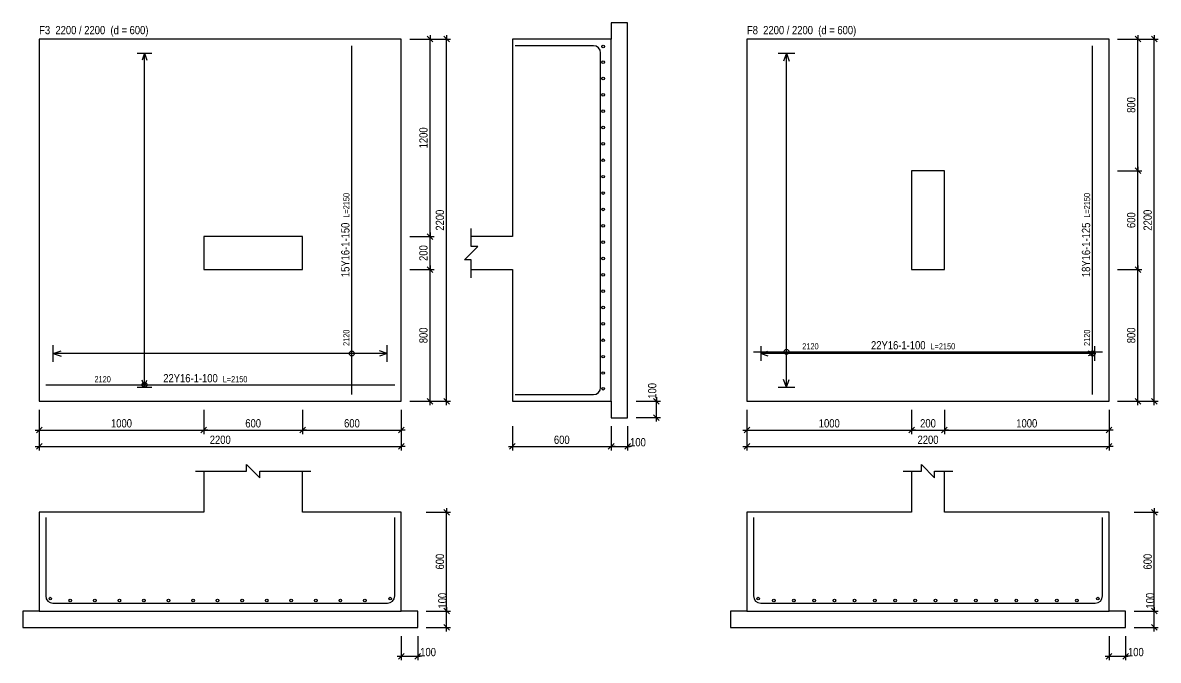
# Model space of a CAD drawing. Extents: x 0 to 206258, y -403073 to 0.
# Drawn here: x 12405 to 26203, y -402273 to -394524 of the extents above; entities that cross this region are included whole.
import ezdxf
from ezdxf.enums import TextEntityAlignment as Align

# ---------------------------------------------------------------- set-up
doc = ezdxf.new("R2010")
doc.units = 0
doc.header["$LTSCALE"] = 1000
for name, color, linetype in [('Break Line', 5, 'Continuous'), ('Column Line(D)', 1, 'Continuous'), ('Dimension Line', 5, 'Continuous'), ('Footing Line(D)', 6, 'Continuous'), ('Rebar Label', 6, 'Continuous'), ('Rebar Line', 7, 'Continuous'), ('Top Rebar Label', 6, 'Continuous'), ('Top Rebar Length Text', 8, 'Continuous'), ('Top Rebar Line', 7, 'Continuous'), ('Top Rebar Span Line', 5, 'Continuous')]:
    doc.layers.add(name, color=color, linetype=linetype)
doc.layers.add('Footing Label(D)', color=94, linetype='Continuous', true_color=0x008100)
doc.layers.add('Lean Concrete Line', color=94, linetype='Continuous', true_color=0x008100)
doc.styles.add('Dimension Text', font='ARIALN.TTF', dxfattribs={"height": 100})
doc.styles.add('Footing Label(D)', font='ARIALN.TTF', dxfattribs={"height": 100})
doc.styles.add('Top Rebar Label', font='ARIALN.TTF', dxfattribs={"height": 100})
doc.styles.add('Top Rebar Length Text', font='ARIALN.TTF', dxfattribs={"height": 75})
doc.dimstyles.new('PADFTG', dxfattribs={"dimtxt": 100, "dimasz": 30, "dimexe": 48.3, "dimexo": 103.5, "dimgap": 30, "dimtad": 1, "dimtoh": 1, "dimdec": 1, "dimlfac": 0.5, "dimdsep": 46, "dimtxsty": 'Dimension Text', "dimblk": 'PCDIM_TICK', "dimcen": 0.09, "dimclrd": 5, "dimclre": 5, "dimclrt": 5, "dimadec": 1, "dimazin": 0, "dimtp": 1, "dimtm": 1, "dimtfac": 1, "dimtdec": 4, "dimtofl": 0, "dimtmove": 0, "dimatfit": 3, "dimfxl": 1, "dimtolj": 1, "dimtzin": 0, "dimarcsym": 0})

# ---------------------------------------------------------------- blocks, each defined once
blk = doc.blocks.new('PCDIM_TICK')
at = {"layer": 'Dimension Line', "color": 0, "transparency": 33554687}
for p, q in [((1.15, 1.15), (-1.15, -1.15)), ((1.61, 0), (0, 0))]:
    blk.add_line(p, q, dxfattribs=at)
blk = doc.blocks.new('*U4466')
at = {"layer": 'Dimension Line', "color": 5, "true_color": 0x0000ff, "transparency": 16777216}
for p, q in [((12605, -399228), (12605, -399723)), ((17005, -399228), (17005, -399723)), ((12605, -399674), (17005, -399674))]:
    blk.add_line(p, q, dxfattribs=at)
at = {"layer": 'Dimension Line', "color": 5, "true_color": 0x0000ff, "transparency": 16777216, "xscale": 30, "yscale": 30, "rotation": 180.0000000000004}
blk.add_blockref('PCDIM_TICK', (12605, -399674), dxfattribs=at)
at = {"layer": 'Dimension Line', "color": 5, "true_color": 0x0000ff, "transparency": 16777216, "xscale": 30, "yscale": 30}
blk.add_blockref('PCDIM_TICK', (17005, -399674), dxfattribs=at)
at = {"layer": 'Dimension Line', "color": 5, "true_color": 0x0000ff, "transparency": 16777216, "insert": (14805, -399644), "char_height": 100, "width": 247.25, "attachment_point": 8, "style": 'Dimension Text'}
blk.add_mtext('2200', dxfattribs=at)
blk = doc.blocks.new('*U4467')
at = {"layer": 'Dimension Line', "color": 5, "true_color": 0x0000ff, "transparency": 16777216}
for p, q in [((17108, -394724), (17603, -394724)), ((17555, -399124), (17555, -394724)), ((17108, -399124), (17603, -399124))]:
    blk.add_line(p, q, dxfattribs=at)
at = {"layer": 'Dimension Line', "color": 5, "true_color": 0x0000ff, "transparency": 16777216, "xscale": 30, "yscale": 30}
for p, rotation in [((17555, -394724), 89.99999999999447), ((17555, -399124), 269.9999999999834)]:
    blk.add_blockref('PCDIM_TICK', p, dxfattribs=dict(at, rotation=rotation))
at = {"layer": 'Dimension Line', "color": 5, "true_color": 0x0000ff, "transparency": 16777216, "insert": (17525, -396924), "char_height": 100, "width": 247.25, "attachment_point": 8, "rotation": 90, "style": 'Dimension Text'}
blk.add_mtext('2200', dxfattribs=at)
blk = doc.blocks.new('*U4468')
at = {"layer": 'Dimension Line', "color": 5, "true_color": 0x0000ff, "transparency": 16777216}
for p, q in [((12605, -399228), (12605, -399523)), ((14605, -399228), (14605, -399523)), ((12605, -399474), (14605, -399474))]:
    blk.add_line(p, q, dxfattribs=at)
at = {"layer": 'Dimension Line', "color": 5, "true_color": 0x0000ff, "transparency": 16777216, "xscale": 30, "yscale": 30, "rotation": 180.0000000000004}
blk.add_blockref('PCDIM_TICK', (12605, -399474), dxfattribs=at)
at = {"layer": 'Dimension Line', "color": 5, "true_color": 0x0000ff, "transparency": 16777216, "xscale": 30, "yscale": 30}
blk.add_blockref('PCDIM_TICK', (14605, -399474), dxfattribs=at)
at = {"layer": 'Dimension Line', "color": 5, "true_color": 0x0000ff, "transparency": 16777216, "insert": (13605, -399444), "char_height": 100, "width": 238.4, "attachment_point": 8, "style": 'Dimension Text'}
blk.add_mtext('1000', dxfattribs=at)
blk = doc.blocks.new('*U4469')
at = {"layer": 'Dimension Line', "color": 5, "true_color": 0x0000ff, "transparency": 16777216}
for p, q in [((14605, -399228), (14605, -399523)), ((15805, -399228), (15805, -399523)), ((14605, -399474), (15805, -399474))]:
    blk.add_line(p, q, dxfattribs=at)
at = {"layer": 'Dimension Line', "color": 5, "true_color": 0x0000ff, "transparency": 16777216, "xscale": 30, "yscale": 30, "rotation": 180.0000000000004}
blk.add_blockref('PCDIM_TICK', (14605, -399474), dxfattribs=at)
at = {"layer": 'Dimension Line', "color": 5, "true_color": 0x0000ff, "transparency": 16777216, "xscale": 30, "yscale": 30}
blk.add_blockref('PCDIM_TICK', (15805, -399474), dxfattribs=at)
at = {"layer": 'Dimension Line', "color": 5, "true_color": 0x0000ff, "transparency": 16777216, "insert": (15205, -399444), "char_height": 100, "width": 181.97, "attachment_point": 8, "style": 'Dimension Text'}
blk.add_mtext('600', dxfattribs=at)
blk = doc.blocks.new('*U4470')
at = {"layer": 'Dimension Line', "color": 5, "true_color": 0x0000ff, "transparency": 16777216}
for p, q in [((15805, -399228), (15805, -399523)), ((17005, -399228), (17005, -399523)), ((15805, -399474), (17005, -399474))]:
    blk.add_line(p, q, dxfattribs=at)
at = {"layer": 'Dimension Line', "color": 5, "true_color": 0x0000ff, "transparency": 16777216, "xscale": 30, "yscale": 30, "rotation": 180.0000000000004}
blk.add_blockref('PCDIM_TICK', (15805, -399474), dxfattribs=at)
at = {"layer": 'Dimension Line', "color": 5, "true_color": 0x0000ff, "transparency": 16777216, "xscale": 30, "yscale": 30}
blk.add_blockref('PCDIM_TICK', (17005, -399474), dxfattribs=at)
at = {"layer": 'Dimension Line', "color": 5, "true_color": 0x0000ff, "transparency": 16777216, "insert": (16405, -399444), "char_height": 100, "width": 181.97, "attachment_point": 8, "style": 'Dimension Text'}
blk.add_mtext('600', dxfattribs=at)
blk = doc.blocks.new('*U4471')
at = {"layer": 'Dimension Line', "color": 5, "true_color": 0x0000ff, "transparency": 16777216}
for p, q in [((17108, -397524), (17403, -397524)), ((17355, -399124), (17355, -397524)), ((17108, -399124), (17403, -399124))]:
    blk.add_line(p, q, dxfattribs=at)
at = {"layer": 'Dimension Line', "color": 5, "true_color": 0x0000ff, "transparency": 16777216, "xscale": 30, "yscale": 30}
for p, rotation in [((17355, -397524), 89.99999999999447), ((17355, -399124), 269.9999999999834)]:
    blk.add_blockref('PCDIM_TICK', p, dxfattribs=dict(at, rotation=rotation))
at = {"layer": 'Dimension Line', "color": 5, "true_color": 0x0000ff, "transparency": 16777216, "insert": (17325, -398324), "char_height": 100, "width": 181.5, "attachment_point": 8, "rotation": 90, "style": 'Dimension Text'}
blk.add_mtext('800', dxfattribs=at)
blk = doc.blocks.new('*U4472')
at = {"layer": 'Dimension Line', "color": 5, "true_color": 0x0000ff, "transparency": 16777216}
for p, q in [((17108, -397124), (17403, -397124)), ((17355, -397524), (17355, -397124)), ((17108, -397524), (17403, -397524))]:
    blk.add_line(p, q, dxfattribs=at)
at = {"layer": 'Dimension Line', "color": 5, "true_color": 0x0000ff, "transparency": 16777216, "xscale": 30, "yscale": 30}
for p, rotation in [((17355, -397124), 89.99999999999447), ((17355, -397524), 269.9999999999834)]:
    blk.add_blockref('PCDIM_TICK', p, dxfattribs=dict(at, rotation=rotation))
at = {"layer": 'Dimension Line', "color": 5, "true_color": 0x0000ff, "transparency": 16777216, "insert": (17325, -397324), "char_height": 100, "width": 182.77, "attachment_point": 8, "rotation": 90, "style": 'Dimension Text'}
blk.add_mtext('200', dxfattribs=at)
blk = doc.blocks.new('*U4473')
at = {"layer": 'Dimension Line', "color": 5, "true_color": 0x0000ff, "transparency": 16777216}
for p, q in [((17108, -394724), (17403, -394724)), ((17355, -397124), (17355, -394724)), ((17108, -397124), (17403, -397124))]:
    blk.add_line(p, q, dxfattribs=at)
at = {"layer": 'Dimension Line', "color": 5, "true_color": 0x0000ff, "transparency": 16777216, "xscale": 30, "yscale": 30}
for p, rotation in [((17355, -394724), 89.99999999999447), ((17355, -397124), 269.9999999999834)]:
    blk.add_blockref('PCDIM_TICK', p, dxfattribs=dict(at, rotation=rotation))
at = {"layer": 'Dimension Line', "color": 5, "true_color": 0x0000ff, "transparency": 16777216, "insert": (17325, -395924), "char_height": 100, "width": 238.4, "attachment_point": 8, "rotation": 90, "style": 'Dimension Text'}
blk.add_mtext('1200', dxfattribs=at)
blk = doc.blocks.new('*U4474')
at = {"layer": 'Dimension Line', "color": 5, "true_color": 0x0000ff, "transparency": 16777216}
for p, q in [((18355, -399428), (18355, -399723)), ((19555, -399428), (19555, -399723)), ((18355, -399674), (19555, -399674))]:
    blk.add_line(p, q, dxfattribs=at)
at = {"layer": 'Dimension Line', "color": 5, "true_color": 0x0000ff, "transparency": 16777216, "xscale": 30, "yscale": 30, "rotation": 180.0000000000004}
blk.add_blockref('PCDIM_TICK', (18355, -399674), dxfattribs=at)
at = {"layer": 'Dimension Line', "color": 5, "true_color": 0x0000ff, "transparency": 16777216, "xscale": 30, "yscale": 30}
blk.add_blockref('PCDIM_TICK', (19555, -399674), dxfattribs=at)
at = {"layer": 'Dimension Line', "color": 5, "true_color": 0x0000ff, "transparency": 16777216, "insert": (18955, -399644), "char_height": 100, "width": 181.97, "attachment_point": 8, "style": 'Dimension Text'}
blk.add_mtext('600', dxfattribs=at)
blk = doc.blocks.new('*U4475')
at = {"layer": 'Dimension Line', "color": 5, "true_color": 0x0000ff, "transparency": 16777216}
for p, q in [((19555, -399428), (19555, -399723)), ((19755, -399428), (19755, -399723)), ((19555, -399674), (19755, -399674)), ((19755, -399674), (19785, -399674))]:
    blk.add_line(p, q, dxfattribs=at)
at = {"layer": 'Dimension Line', "color": 5, "true_color": 0x0000ff, "transparency": 16777216, "xscale": 30, "yscale": 30, "rotation": 180.0000000000004}
blk.add_blockref('PCDIM_TICK', (19555, -399674), dxfattribs=at)
at = {"layer": 'Dimension Line', "color": 5, "true_color": 0x0000ff, "transparency": 16777216, "xscale": 30, "yscale": 30}
blk.add_blockref('PCDIM_TICK', (19755, -399674), dxfattribs=at)
at = {"layer": 'Dimension Line', "color": 5, "true_color": 0x0000ff, "transparency": 16777216, "insert": (19785, -399674), "char_height": 100, "width": 173.93, "attachment_point": 7, "style": 'Dimension Text'}
blk.add_mtext('100', dxfattribs=at)
blk = doc.blocks.new('*U4476')
at = {"layer": 'Dimension Line', "color": 5, "true_color": 0x0000ff, "transparency": 16777216}
for p, q in [((19858, -399124), (20153, -399124)), ((20105, -399124), (20105, -399094)), ((20105, -399324), (20105, -399124)), ((19858, -399324), (20153, -399324))]:
    blk.add_line(p, q, dxfattribs=at)
at = {"layer": 'Dimension Line', "color": 5, "true_color": 0x0000ff, "transparency": 16777216, "xscale": 30, "yscale": 30}
for p, rotation in [((20105, -399124), 89.99999999999447), ((20105, -399324), 269.9999999999834)]:
    blk.add_blockref('PCDIM_TICK', p, dxfattribs=dict(at, rotation=rotation))
at = {"layer": 'Dimension Line', "color": 5, "true_color": 0x0000ff, "transparency": 16777216, "insert": (20105, -399094), "char_height": 100, "width": 173.93, "attachment_point": 7, "rotation": 90, "style": 'Dimension Text'}
blk.add_mtext('100', dxfattribs=at)
blk = doc.blocks.new('*U4477')
at = {"layer": 'Dimension Line', "color": 5, "true_color": 0x0000ff, "transparency": 16777216}
for p, q in [((17308, -400474), (17603, -400474)), ((17555, -401674), (17555, -400474)), ((17308, -401674), (17603, -401674))]:
    blk.add_line(p, q, dxfattribs=at)
at = {"layer": 'Dimension Line', "color": 5, "true_color": 0x0000ff, "transparency": 16777216, "xscale": 30, "yscale": 30}
for p, rotation in [((17555, -400474), 89.99999999999447), ((17555, -401674), 269.9999999999834)]:
    blk.add_blockref('PCDIM_TICK', p, dxfattribs=dict(at, rotation=rotation))
at = {"layer": 'Dimension Line', "color": 5, "true_color": 0x0000ff, "transparency": 16777216, "insert": (17525, -401074), "char_height": 100, "width": 181.97, "attachment_point": 8, "rotation": 90, "style": 'Dimension Text'}
blk.add_mtext('600', dxfattribs=at)
blk = doc.blocks.new('*U4478')
at = {"layer": 'Dimension Line', "color": 5, "true_color": 0x0000ff, "transparency": 16777216}
for p, q in [((17555, -401674), (17555, -401644)), ((17308, -401674), (17603, -401674)), ((17555, -401874), (17555, -401674)), ((17308, -401874), (17603, -401874))]:
    blk.add_line(p, q, dxfattribs=at)
at = {"layer": 'Dimension Line', "color": 5, "true_color": 0x0000ff, "transparency": 16777216, "xscale": 30, "yscale": 30}
for p, rotation in [((17555, -401674), 89.99999999999447), ((17555, -401874), 269.9999999999834)]:
    blk.add_blockref('PCDIM_TICK', p, dxfattribs=dict(at, rotation=rotation))
at = {"layer": 'Dimension Line', "color": 5, "true_color": 0x0000ff, "transparency": 16777216, "insert": (17555, -401644), "char_height": 100, "width": 173.93, "attachment_point": 7, "rotation": 90, "style": 'Dimension Text'}
blk.add_mtext('100', dxfattribs=at)
blk = doc.blocks.new('*U4479')
at = {"layer": 'Dimension Line', "color": 5, "true_color": 0x0000ff, "transparency": 16777216}
for p, q in [((17005, -401978), (17005, -402273)), ((17205, -401978), (17205, -402273)), ((17005, -402224), (17205, -402224)), ((17205, -402224), (17235, -402224))]:
    blk.add_line(p, q, dxfattribs=at)
at = {"layer": 'Dimension Line', "color": 5, "true_color": 0x0000ff, "transparency": 16777216, "xscale": 30, "yscale": 30, "rotation": 180.0000000000004}
blk.add_blockref('PCDIM_TICK', (17005, -402224), dxfattribs=at)
at = {"layer": 'Dimension Line', "color": 5, "true_color": 0x0000ff, "transparency": 16777216, "xscale": 30, "yscale": 30}
blk.add_blockref('PCDIM_TICK', (17205, -402224), dxfattribs=at)
at = {"layer": 'Dimension Line', "color": 5, "true_color": 0x0000ff, "transparency": 16777216, "insert": (17235, -402224), "char_height": 100, "width": 173.93, "attachment_point": 7, "style": 'Dimension Text'}
blk.add_mtext('100', dxfattribs=at)
blk = doc.blocks.new('*U4480')
at = {"layer": 'Dimension Line', "color": 5, "true_color": 0x0000ff, "transparency": 16777216}
for p, q in [((21205, -399228), (21205, -399723)), ((25605, -399228), (25605, -399723)), ((21205, -399674), (25605, -399674))]:
    blk.add_line(p, q, dxfattribs=at)
at = {"layer": 'Dimension Line', "color": 5, "true_color": 0x0000ff, "transparency": 16777216, "xscale": 30, "yscale": 30, "rotation": 180.0000000000004}
blk.add_blockref('PCDIM_TICK', (21205, -399674), dxfattribs=at)
at = {"layer": 'Dimension Line', "color": 5, "true_color": 0x0000ff, "transparency": 16777216, "xscale": 30, "yscale": 30}
blk.add_blockref('PCDIM_TICK', (25605, -399674), dxfattribs=at)
at = {"layer": 'Dimension Line', "color": 5, "true_color": 0x0000ff, "transparency": 16777216, "insert": (23405, -399644), "char_height": 100, "width": 247.25, "attachment_point": 8, "style": 'Dimension Text'}
blk.add_mtext('2200', dxfattribs=at)
blk = doc.blocks.new('*U4481')
at = {"layer": 'Dimension Line', "color": 5, "true_color": 0x0000ff, "transparency": 16777216}
for p, q in [((25708, -394724), (26203, -394724)), ((26155, -399124), (26155, -394724)), ((25708, -399124), (26203, -399124))]:
    blk.add_line(p, q, dxfattribs=at)
at = {"layer": 'Dimension Line', "color": 5, "true_color": 0x0000ff, "transparency": 16777216, "xscale": 30, "yscale": 30}
for p, rotation in [((26155, -394724), 89.99999999999447), ((26155, -399124), 269.9999999999834)]:
    blk.add_blockref('PCDIM_TICK', p, dxfattribs=dict(at, rotation=rotation))
at = {"layer": 'Dimension Line', "color": 5, "true_color": 0x0000ff, "transparency": 16777216, "insert": (26125, -396924), "char_height": 100, "width": 247.25, "attachment_point": 8, "rotation": 90, "style": 'Dimension Text'}
blk.add_mtext('2200', dxfattribs=at)
blk = doc.blocks.new('*U4482')
at = {"layer": 'Dimension Line', "color": 5, "true_color": 0x0000ff, "transparency": 16777216}
for p, q in [((21205, -399228), (21205, -399523)), ((23205, -399228), (23205, -399523)), ((21205, -399474), (23205, -399474))]:
    blk.add_line(p, q, dxfattribs=at)
at = {"layer": 'Dimension Line', "color": 5, "true_color": 0x0000ff, "transparency": 16777216, "xscale": 30, "yscale": 30, "rotation": 180.0000000000004}
blk.add_blockref('PCDIM_TICK', (21205, -399474), dxfattribs=at)
at = {"layer": 'Dimension Line', "color": 5, "true_color": 0x0000ff, "transparency": 16777216, "xscale": 30, "yscale": 30}
blk.add_blockref('PCDIM_TICK', (23205, -399474), dxfattribs=at)
at = {"layer": 'Dimension Line', "color": 5, "true_color": 0x0000ff, "transparency": 16777216, "insert": (22205, -399444), "char_height": 100, "width": 238.4, "attachment_point": 8, "style": 'Dimension Text'}
blk.add_mtext('1000', dxfattribs=at)
blk = doc.blocks.new('*U4483')
at = {"layer": 'Dimension Line', "color": 5, "true_color": 0x0000ff, "transparency": 16777216}
for p, q in [((23205, -399228), (23205, -399523)), ((23605, -399228), (23605, -399523)), ((23205, -399474), (23605, -399474))]:
    blk.add_line(p, q, dxfattribs=at)
at = {"layer": 'Dimension Line', "color": 5, "true_color": 0x0000ff, "transparency": 16777216, "xscale": 30, "yscale": 30, "rotation": 180.0000000000004}
blk.add_blockref('PCDIM_TICK', (23205, -399474), dxfattribs=at)
at = {"layer": 'Dimension Line', "color": 5, "true_color": 0x0000ff, "transparency": 16777216, "xscale": 30, "yscale": 30}
blk.add_blockref('PCDIM_TICK', (23605, -399474), dxfattribs=at)
at = {"layer": 'Dimension Line', "color": 5, "true_color": 0x0000ff, "transparency": 16777216, "insert": (23405, -399444), "char_height": 100, "width": 182.77, "attachment_point": 8, "style": 'Dimension Text'}
blk.add_mtext('200', dxfattribs=at)
blk = doc.blocks.new('*U4484')
at = {"layer": 'Dimension Line', "color": 5, "true_color": 0x0000ff, "transparency": 16777216}
for p, q in [((23605, -399228), (23605, -399523)), ((25605, -399228), (25605, -399523)), ((23605, -399474), (25605, -399474))]:
    blk.add_line(p, q, dxfattribs=at)
at = {"layer": 'Dimension Line', "color": 5, "true_color": 0x0000ff, "transparency": 16777216, "xscale": 30, "yscale": 30, "rotation": 180.0000000000004}
blk.add_blockref('PCDIM_TICK', (23605, -399474), dxfattribs=at)
at = {"layer": 'Dimension Line', "color": 5, "true_color": 0x0000ff, "transparency": 16777216, "xscale": 30, "yscale": 30}
blk.add_blockref('PCDIM_TICK', (25605, -399474), dxfattribs=at)
at = {"layer": 'Dimension Line', "color": 5, "true_color": 0x0000ff, "transparency": 16777216, "insert": (24605, -399444), "char_height": 100, "width": 238.4, "attachment_point": 8, "style": 'Dimension Text'}
blk.add_mtext('1000', dxfattribs=at)
blk = doc.blocks.new('*U4485')
at = {"layer": 'Dimension Line', "color": 5, "true_color": 0x0000ff, "transparency": 16777216}
for p, q in [((25708, -397524), (26003, -397524)), ((25955, -399124), (25955, -397524)), ((25708, -399124), (26003, -399124))]:
    blk.add_line(p, q, dxfattribs=at)
at = {"layer": 'Dimension Line', "color": 5, "true_color": 0x0000ff, "transparency": 16777216, "xscale": 30, "yscale": 30}
for p, rotation in [((25955, -397524), 89.99999999999447), ((25955, -399124), 269.9999999999834)]:
    blk.add_blockref('PCDIM_TICK', p, dxfattribs=dict(at, rotation=rotation))
at = {"layer": 'Dimension Line', "color": 5, "true_color": 0x0000ff, "transparency": 16777216, "insert": (25925, -398324), "char_height": 100, "width": 181.5, "attachment_point": 8, "rotation": 90, "style": 'Dimension Text'}
blk.add_mtext('800', dxfattribs=at)
blk = doc.blocks.new('*U4486')
at = {"layer": 'Dimension Line', "color": 5, "true_color": 0x0000ff, "transparency": 16777216}
for p, q in [((25708, -396324), (26003, -396324)), ((25955, -397524), (25955, -396324)), ((25708, -397524), (26003, -397524))]:
    blk.add_line(p, q, dxfattribs=at)
at = {"layer": 'Dimension Line', "color": 5, "true_color": 0x0000ff, "transparency": 16777216, "xscale": 30, "yscale": 30}
for p, rotation in [((25955, -396324), 89.99999999999447), ((25955, -397524), 269.9999999999834)]:
    blk.add_blockref('PCDIM_TICK', p, dxfattribs=dict(at, rotation=rotation))
at = {"layer": 'Dimension Line', "color": 5, "true_color": 0x0000ff, "transparency": 16777216, "insert": (25925, -396924), "char_height": 100, "width": 181.97, "attachment_point": 8, "rotation": 90, "style": 'Dimension Text'}
blk.add_mtext('600', dxfattribs=at)
blk = doc.blocks.new('*U4487')
at = {"layer": 'Dimension Line', "color": 5, "true_color": 0x0000ff, "transparency": 16777216}
for p, q in [((25708, -394724), (26003, -394724)), ((25955, -396324), (25955, -394724)), ((25708, -396324), (26003, -396324))]:
    blk.add_line(p, q, dxfattribs=at)
at = {"layer": 'Dimension Line', "color": 5, "true_color": 0x0000ff, "transparency": 16777216, "xscale": 30, "yscale": 30}
for p, rotation in [((25955, -394724), 89.99999999999447), ((25955, -396324), 269.9999999999834)]:
    blk.add_blockref('PCDIM_TICK', p, dxfattribs=dict(at, rotation=rotation))
at = {"layer": 'Dimension Line', "color": 5, "true_color": 0x0000ff, "transparency": 16777216, "insert": (25925, -395524), "char_height": 100, "width": 181.5, "attachment_point": 8, "rotation": 90, "style": 'Dimension Text'}
blk.add_mtext('800', dxfattribs=at)
blk = doc.blocks.new('*U4491')
at = {"layer": 'Dimension Line', "color": 5, "true_color": 0x0000ff, "transparency": 16777216}
for p, q in [((25908, -400474), (26203, -400474)), ((26155, -401674), (26155, -400474)), ((25908, -401674), (26203, -401674))]:
    blk.add_line(p, q, dxfattribs=at)
at = {"layer": 'Dimension Line', "color": 5, "true_color": 0x0000ff, "transparency": 16777216, "xscale": 30, "yscale": 30}
for p, rotation in [((26155, -400474), 89.99999999999447), ((26155, -401674), 269.9999999999834)]:
    blk.add_blockref('PCDIM_TICK', p, dxfattribs=dict(at, rotation=rotation))
at = {"layer": 'Dimension Line', "color": 5, "true_color": 0x0000ff, "transparency": 16777216, "insert": (26125, -401074), "char_height": 100, "width": 181.97, "attachment_point": 8, "rotation": 90, "style": 'Dimension Text'}
blk.add_mtext('600', dxfattribs=at)
blk = doc.blocks.new('*U4492')
at = {"layer": 'Dimension Line', "color": 5, "true_color": 0x0000ff, "transparency": 16777216}
for p, q in [((26155, -401674), (26155, -401644)), ((25908, -401674), (26203, -401674)), ((26155, -401874), (26155, -401674)), ((25908, -401874), (26203, -401874))]:
    blk.add_line(p, q, dxfattribs=at)
at = {"layer": 'Dimension Line', "color": 5, "true_color": 0x0000ff, "transparency": 16777216, "xscale": 30, "yscale": 30}
for p, rotation in [((26155, -401674), 89.99999999999447), ((26155, -401874), 269.9999999999834)]:
    blk.add_blockref('PCDIM_TICK', p, dxfattribs=dict(at, rotation=rotation))
at = {"layer": 'Dimension Line', "color": 5, "true_color": 0x0000ff, "transparency": 16777216, "insert": (26155, -401644), "char_height": 100, "width": 173.93, "attachment_point": 7, "rotation": 90, "style": 'Dimension Text'}
blk.add_mtext('100', dxfattribs=at)
blk = doc.blocks.new('*U4493')
at = {"layer": 'Dimension Line', "color": 5, "true_color": 0x0000ff, "transparency": 16777216}
for p, q in [((25605, -401978), (25605, -402273)), ((25805, -401978), (25805, -402273)), ((25605, -402224), (25805, -402224)), ((25805, -402224), (25835, -402224))]:
    blk.add_line(p, q, dxfattribs=at)
at = {"layer": 'Dimension Line', "color": 5, "true_color": 0x0000ff, "transparency": 16777216, "xscale": 30, "yscale": 30, "rotation": 180.0000000000004}
blk.add_blockref('PCDIM_TICK', (25605, -402224), dxfattribs=at)
at = {"layer": 'Dimension Line', "color": 5, "true_color": 0x0000ff, "transparency": 16777216, "xscale": 30, "yscale": 30}
blk.add_blockref('PCDIM_TICK', (25805, -402224), dxfattribs=at)
at = {"layer": 'Dimension Line', "color": 5, "true_color": 0x0000ff, "transparency": 16777216, "insert": (25835, -402224), "char_height": 100, "width": 173.93, "attachment_point": 7, "style": 'Dimension Text'}
blk.add_mtext('100', dxfattribs=at)

msp = doc.modelspace()

# ---------------------------------------------------------------- linework, layer by layer
at = {"layer": 'Break Line', "transparency": 33554687}
for points in [[(17854.79, -397624.284), (17854.79, -397404.284), (17774.79, -397404.284), (17934.79, -397244.284), (17854.79, -397244.284), (17854.79, -397024.284)], [(14504.79, -399974.284), (15124.79, -399974.284), (15124.79, -399894.284), (15284.79, -400054.284), (15284.79, -399974.284), (15904.79, -399974.284)], [(23104.79, -399974.284), (23324.79, -399974.284), (23324.79, -399894.284), (23484.79, -400054.284), (23484.79, -399974.284), (23704.79, -399974.284)]]:
    msp.add_lwpolyline(points, dxfattribs=at)
at = {"layer": 'Column Line(D)', "transparency": 33554687}
for points in [[(23204.79, -397524.284), (23604.79, -397524.284), (23604.79, -396324.284), (23204.79, -396324.284), (23204.79, -397524.284)], [(14604.79, -397524.284), (15804.79, -397524.284), (15804.79, -397124.284), (14604.79, -397124.284), (14604.79, -397524.284)]]:
    msp.add_lwpolyline(points, close=True, dxfattribs=at)
at = {"layer": 'Footing Line(D)', "transparency": 33554687}
for points in [[(12604.79, -399124.284), (17004.79, -399124.284), (17004.79, -394724.284), (12604.79, -394724.284), (12604.79, -399124.284)], [(21204.79, -399124.284), (25604.79, -399124.284), (25604.79, -394724.284), (21204.79, -394724.284), (21204.79, -399124.284)]]:
    msp.add_lwpolyline(points, close=True, dxfattribs=at)
for points in [[(17854.79, -397524.284), (18354.79, -397524.284), (18354.79, -397624.284), (18354.79, -399124.284), (19554.79, -399124.284), (19554.79, -394724.284), (18354.79, -394724.284), (18354.79, -397024.284), (18354.79, -397124.284), (17854.79, -397124.284)], [(14604.79, -399974.284), (14604.79, -400474.284), (14504.79, -400474.284), (12604.79, -400474.284), (12604.79, -401674.284), (17004.79, -401674.284), (17004.79, -400474.284), (15904.79, -400474.284), (15804.79, -400474.284), (15804.79, -399974.284)], [(23204.79, -399974.284), (23204.79, -400474.284), (23104.79, -400474.284), (21204.79, -400474.284), (21204.79, -401674.284), (25604.79, -401674.284), (25604.79, -400474.284), (23704.79, -400474.284), (23604.79, -400474.284), (23604.79, -399974.284)]]:
    msp.add_lwpolyline(points, dxfattribs=at)
at = {"layer": 'Lean Concrete Line', "transparency": 33554687}
for points in [[(19554.79, -399124.284), (19554.79, -399324.284), (19754.79, -399324.284), (19754.79, -394524.284), (19554.79, -394524.284), (19554.79, -394724.284)], [(12604.79, -401674.284), (12404.79, -401674.284), (12404.79, -401874.284), (17204.79, -401874.284), (17204.79, -401674.284), (17004.79, -401674.284)], [(21204.79, -401674.284), (21004.79, -401674.284), (21004.79, -401874.284), (25804.79, -401874.284), (25804.79, -401674.284), (25604.79, -401674.284)]]:
    msp.add_lwpolyline(points, dxfattribs=at)
at = {"layer": 'Rebar Label', "transparency": 33554687}
for centre in [(21684.79, -398524.284), (16404.79, -398544.284), (25404.79, -398544.284), (13884.79, -398924.284)]:
    msp.add_circle(centre, 30, dxfattribs=at)
at = {"layer": 'Rebar Line', "transparency": 33554687}
for centre in [(19458.79, -394812.284), (19458.79, -395003.141), (19458.79, -395201.998), (19458.79, -395400.855), (19458.79, -395599.712), (19458.79, -395798.569), (19458.79, -395997.426), (19458.79, -396196.284), (19458.79, -396395.141), (19458.79, -396593.998), (19458.79, -396792.855), (19458.79, -396991.712), (19458.79, -397190.569), (19458.79, -397389.426), (19458.79, -397588.284), (19458.79, -397787.141), (19458.79, -397985.998), (19458.79, -398184.855), (19458.79, -398383.712), (19458.79, -398582.569), (19458.79, -398781.426), (19458.79, -398972.284), (12740.222, -401522.852), (12983.076, -401546.284), (13281.362, -401546.284), (13579.648, -401546.284), (13877.933, -401546.284), (14176.219, -401546.284), (14474.505, -401546.284), (14772.79, -401546.284), (15071.076, -401546.284), (15369.362, -401546.284), (15667.648, -401546.284), (15965.933, -401546.284), (16264.219, -401546.284), (16562.505, -401546.284), (16869.359, -401522.852), (21340.222, -401522.852), (21530.437, -401546.284), (21776.085, -401546.284), (22021.732, -401546.284), (22267.379, -401546.284), (22513.026, -401546.284), (22758.673, -401546.284), (23004.32, -401546.284), (23249.967, -401546.284), (23495.614, -401546.284), (23741.261, -401546.284), (23986.908, -401546.284), (24232.555, -401546.284), (24478.202, -401546.284), (24723.849, -401546.284), (24969.496, -401546.284), (25215.143, -401546.284), (25469.359, -401522.852)]:
    msp.add_circle(centre, 16, dxfattribs=at)
at = {"layer": 'Top Rebar Line', "transparency": 33554687}
for points in [[(16404.79, -399044.284), (16404.79, -394804.284)], [(25404.79, -399044.284), (25404.79, -394804.284)], [(21284.79, -398524.284), (25524.79, -398524.284)], [(12684.79, -398924.284), (16924.79, -398924.284)]]:
    msp.add_lwpolyline(points, dxfattribs=at)
for points in [[(18386.79, -399044.284), (19338.826, -399044.284, 0.414213562), (19426.79, -398956.319), (19426.79, -394892.248, 0.414213562), (19338.826, -394804.284), (18386.79, -394804.284)], [(12684.79, -400538.284), (12684.79, -401490.319, 0.414213562), (12772.755, -401578.284), (16836.826, -401578.284, 0.414213562), (16924.79, -401490.319), (16924.79, -400538.284)], [(21284.79, -400538.284), (21284.79, -401490.319, 0.414213562), (21372.755, -401578.284), (25436.826, -401578.284, 0.414213562), (25524.79, -401490.319), (25524.79, -400538.284)]]:
    msp.add_lwpolyline(points, format="xyb", dxfattribs=at)
at = {"layer": 'Top Rebar Span Line', "transparency": 33554687}
for p, q in [((13796.79, -394896.284), (13972.79, -394896.284)), ((13884.79, -394896.284), (13854.693, -394978.977)), ((13884.79, -398952.284), (13884.79, -394896.284)), ((13884.79, -394896.284), (13914.888, -394978.977)), ((21584.79, -394896.284), (21784.79, -394896.284)), ((21684.79, -394896.284), (21650.588, -394990.253)), ((21684.79, -398952.284), (21684.79, -394896.284)), ((21684.79, -394896.284), (21718.992, -394990.253)), ((12776.79, -398644.284), (12776.79, -398444.284)), ((16832.79, -398644.284), (16832.79, -398444.284)), ((21376.79, -398632.284), (21376.79, -398456.284)), ((25432.79, -398632.284), (25432.79, -398456.284)), ((12776.79, -398544.284), (12870.76, -398510.082)), ((16832.79, -398544.284), (12776.79, -398544.284)), ((12776.79, -398544.284), (12870.76, -398578.486)), ((16832.79, -398544.284), (16738.821, -398510.082)), ((16832.79, -398544.284), (16738.821, -398578.486)), ((21376.79, -398544.284), (21459.483, -398514.186)), ((25432.79, -398544.284), (21376.79, -398544.284)), ((21376.79, -398544.284), (21459.483, -398574.381)), ((25432.79, -398544.284), (25350.097, -398514.186)), ((25432.79, -398544.284), (25350.097, -398574.381)), ((13884.79, -398952.284), (13854.693, -398869.591)), ((13884.79, -398952.284), (13914.888, -398869.591)), ((21684.79, -398952.284), (21650.588, -398858.314)), ((21684.79, -398952.284), (21718.992, -398858.314)), ((13796.79, -398952.284), (13972.79, -398952.284)), ((21584.79, -398952.284), (21784.79, -398952.284))]:
    msp.add_line(p, q, dxfattribs=at)

# ---------------------------------------------------------------- texts
at = {"layer": 'Footing Label(D)', "transparency": 33554687, "style": 'Footing Label(D)'}
for s, p in [('F3  2200 / 2200  (d = 600)', (12604.79, -394694.284)), ('F8  2200 / 2200  (d = 600)', (21204.79, -394694.284))]:
    msp.add_text(s, height=100, dxfattribs=at).set_placement(p, align=Align.BOTTOM_LEFT)
at = {"layer": 'Top Rebar Label', "transparency": 33554687, "style": 'Top Rebar Label'}
for s, p in [(' 15Y16-1-150', (16374.79, -396954.284)), (' 18Y16-1-125', (25374.79, -396954.284))]:
    msp.add_text(s, height=100, rotation=90, dxfattribs=at).set_placement(p, align=Align.RIGHT)
for p in [(23374.79, -398494.284), (14774.79, -398894.284)]:
    msp.add_text(' 22Y16-1-100', height=100, dxfattribs=at).set_placement(p, align=Align.RIGHT)
at = {"layer": 'Top Rebar Length Text', "transparency": 33554687, "style": 'Top Rebar Length Text'}
for s, p in [('L=2150', (16374.79, -396894.284)), ('L=2150', (25374.79, -396894.284)), ('2120', (16374.79, -398452.255)), ('2120', (25374.79, -398452.255))]:
    msp.add_text(s, height=75, rotation=90, dxfattribs=at).set_placement(p)
for s, p in [('2120', (21876.819, -398494.284)), ('L=2150', (23434.79, -398494.284)), ('2120', (13276.819, -398894.284)), ('L=2150', (14834.79, -398894.284))]:
    msp.add_text(s, height=75, dxfattribs=at).set_placement(p)

# ---------------------------------------------------------------- dimensions: what is measured, and where the dimension line sits
at = {"layer": 'Dimension Line', "transparency": 33554687}
for p1, p2, distance, picture, middle in [((17004.79, -399124.284), (17004.79, -394724.284), -550, '*U4467', (17554.79, -396924.284)), ((17004.79, -397124.284), (17004.79, -394724.284), -350, '*U4473', (17354.79, -395924.284)), ((25604.79, -399124.284), (25604.79, -394724.284), -550, '*U4481', (26154.79, -396924.284)), ((25604.79, -396324.284), (25604.79, -394724.284), -350, '*U4487', (25954.79, -395524.284)), ((25604.79, -397524.284), (25604.79, -396324.284), -350, '*U4486', (25954.79, -396924.284)), ((17004.79, -397524.284), (17004.79, -397124.284), -350, '*U4472', (17354.79, -397324.284)), ((17004.79, -399124.284), (17004.79, -397524.284), -350, '*U4471', (17354.79, -398324.284)), ((25604.79, -399124.284), (25604.79, -397524.284), -350, '*U4485', (25954.79, -398324.284)), ((19754.79, -399324.284), (19754.79, -399124.284), -350, '*U4476', (20104.79, -399224.284)), ((12604.79, -399124.284), (17004.79, -399124.284), -550, '*U4466', (14804.79, -399674.284)), ((12604.79, -399124.284), (14604.79, -399124.284), -350, '*U4468', (13604.79, -399474.284)), ((14604.79, -399124.284), (15804.79, -399124.284), -350, '*U4469', (15204.79, -399474.284)), ((15804.79, -399124.284), (17004.79, -399124.284), -350, '*U4470', (16404.79, -399474.284)), ((21204.79, -399124.284), (25604.79, -399124.284), -550, '*U4480', (23404.79, -399674.284)), ((21204.79, -399124.284), (23204.79, -399124.284), -350, '*U4482', (22204.79, -399474.284)), ((23204.79, -399124.284), (23604.79, -399124.284), -350, '*U4483', (23404.79, -399474.284)), ((23604.79, -399124.284), (25604.79, -399124.284), -350, '*U4484', (24604.79, -399474.284)), ((18354.79, -399324.284), (19554.79, -399324.284), -350, '*U4474', (18954.79, -399674.284)), ((19554.79, -399324.284), (19754.79, -399324.284), -350, '*U4475', (19654.79, -399674.284)), ((17204.79, -401674.284), (17204.79, -400474.284), -350, '*U4477', (17554.79, -401074.284)), ((25804.79, -401674.284), (25804.79, -400474.284), -350, '*U4491', (26154.79, -401074.284)), ((17204.79, -401874.284), (17204.79, -401674.284), -350, '*U4478', (17554.79, -401774.284)), ((25804.79, -401874.284), (25804.79, -401674.284), -350, '*U4492', (26154.79, -401774.284)), ((17004.79, -401874.284), (17204.79, -401874.284), -350, '*U4479', (17104.79, -402224.284)), ((25604.79, -401874.284), (25804.79, -401874.284), -350, '*U4493', (25704.79, -402224.284))]:
    dim = msp.add_aligned_dim(p1=p1, p2=p2, distance=distance, dimstyle='PADFTG', override={"dimscale": 1, "dimtxt": 100, "dimasz": 30, "dimexe": 48.3, "dimexo": 103.5, "dimgap": 30, "dimtad": 1, "dimtih": 0, "dimdec": 1, "dimlfac": 0.5, "dimzin": 8, "dimlunit": 2, "dimpost": '', "dimtxsty": 'Dimension Text', "dimblk": 'PCDIM_TICK', "dimse1": 0, "dimse2": 0, "dimsd2": 0, "dimclrd": 5, "dimclre": 5, "dimclrt": 5, "dimaunit": 0, "dimadec": 1, "dimazin": 0, "dimtol": 0, "dimtp": 1, "dimtm": 1, "dimtmove": 0}, dxfattribs=at)
    dim.commit()
    dim.dimension.update_dxf_attribs({"geometry": picture, "text_midpoint": middle})

doc.saveas('drawing.dxf')
